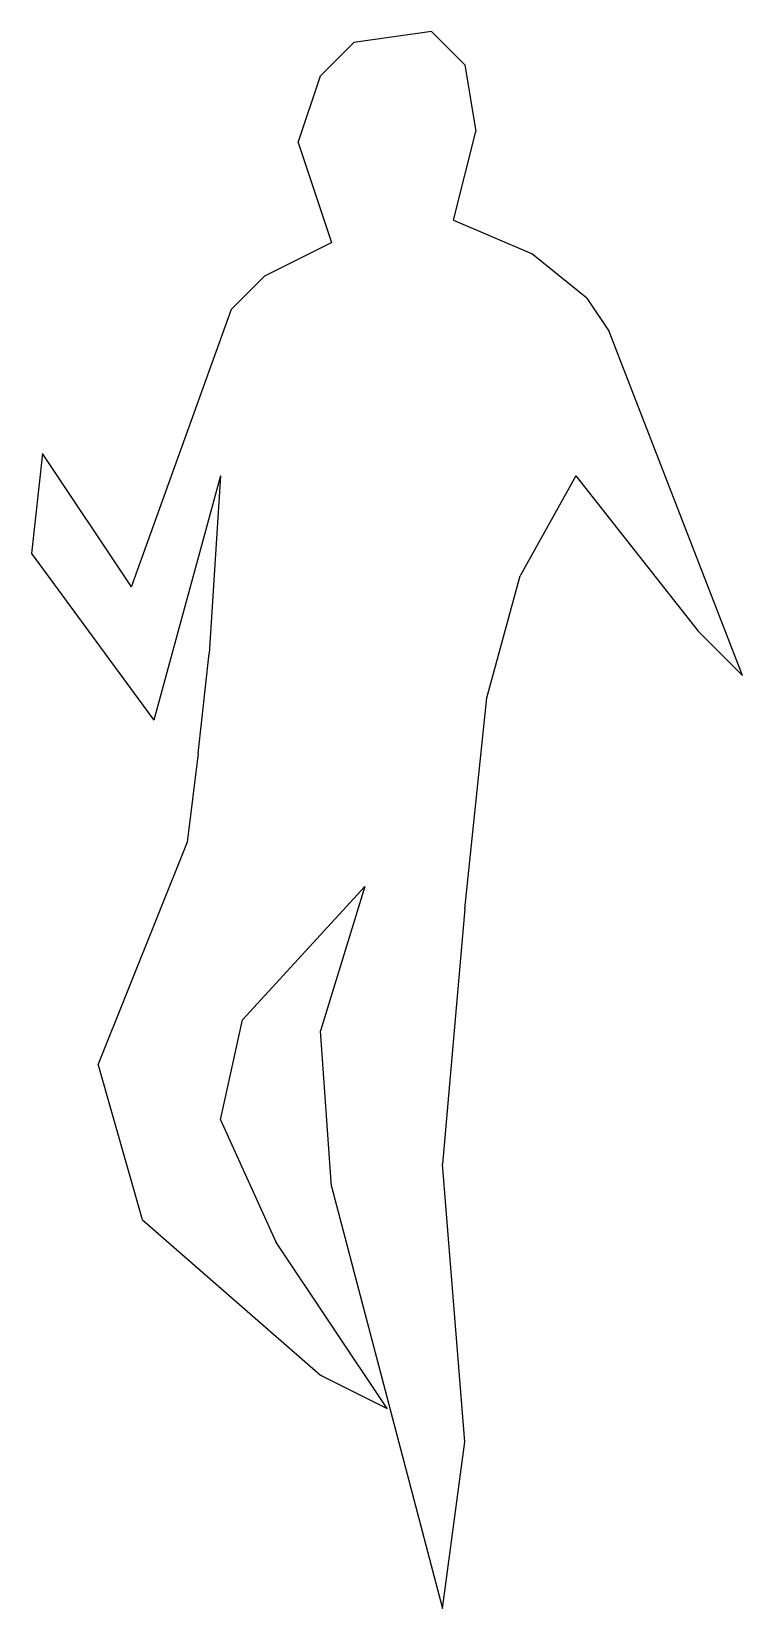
# Model space of a CAD drawing. Extents: x -0.94 to 0.69, y 0 to 3.61.
import ezdxf

# ---------------------------------------------------------------- set-up
doc = ezdxf.new("R2010")
doc.units = 0
doc.layers.get('0').update_dxf_attribs({"linetype": 'CONTINUOUS'})

msp = doc.modelspace()

# ---------------------------------------------------------------- linework, layer by layer
at = {"linetype": 'BYBLOCK'}
for points, invisible_edges in [([(-0.0254, 3.6068), (-0.2032, 3.5814), (-0.2794, 3.5052), (0.0508, 3.5306)], 4), ([(-0.2794, 3.5052), (0.0508, 3.5306), (0.0762, 3.3782), (-0.3302, 3.3528)], 5), ([(0.0762, 3.3782), (-0.3302, 3.3528), (-0.254, 3.1242), (0.0254, 3.175)], 5), ([(-0.254, 3.1242), (0.0254, 3.175), (0.2032, 3.0988), (-0.4064, 3.048)], 5), ([(0.2032, 3.0988), (-0.4064, 3.048), (-0.4826, 2.9718), (0.3302, 2.9972)], 5), ([(-0.4826, 2.9718), (0.3302, 2.9972), (0.381, 2.921), (-0.508, 2.5908)], 13), ([(-0.4826, 2.9718), (-0.508, 2.5908), (-0.6604, 2.032), (-0.7112, 2.3368)], 5), ([(0.381, 2.921), (-0.508, 2.5908), (-0.5334, 2.1844), (0.3048, 2.5908)], 13), ([(0.381, 2.921), (0.3048, 2.5908), (0.5842, 2.2352), (0.6858, 2.1336)], 1), ([(-0.6604, 2.032), (-0.7112, 2.3368), (-0.9144, 2.6416), (-0.9398, 2.413)], 1), ([(-0.5334, 2.1844), (0.3048, 2.5908), (0.1778, 2.3622), (-0.5588, 1.9558)], 5), ([(0.1778, 2.3622), (-0.5588, 1.9558), (-0.5842, 1.7526), (0.1016, 2.0828)], 5), ([(0.1016, 2.0828), (-0.5842, 1.7526), (-0.4572, 1.3462), (-0.1778, 1.651)], 11), ([(0.1016, 2.0828), (-0.1778, 1.651), (-0.2794, 1.3208), (0.0508, 1.6002)], 5), ([(-0.4572, 1.3462), (-0.5842, 1.7526), (-0.7874, 1.2446), (-0.508, 1.1176)], 5), ([(-0.2794, 1.3208), (0.0508, 1.6002), (0, 1.016), (-0.254, 0.9652)], 5), ([(-0.7874, 1.2446), (-0.508, 1.1176), (-0.381, 0.8382), (-0.6858, 0.889)], 5), ([(0, 1.016), (-0.254, 0.9652), (0, 0), (0.0508, 0.381)], 1), ([(-0.381, 0.8382), (-0.6858, 0.889), (-0.2794, 0.5334), (-0.127, 0.4572)], 1)]:
    msp.add_3dface(points, dxfattribs=dict(at, invisible_edges=invisible_edges))

doc.saveas('drawing.dxf')
